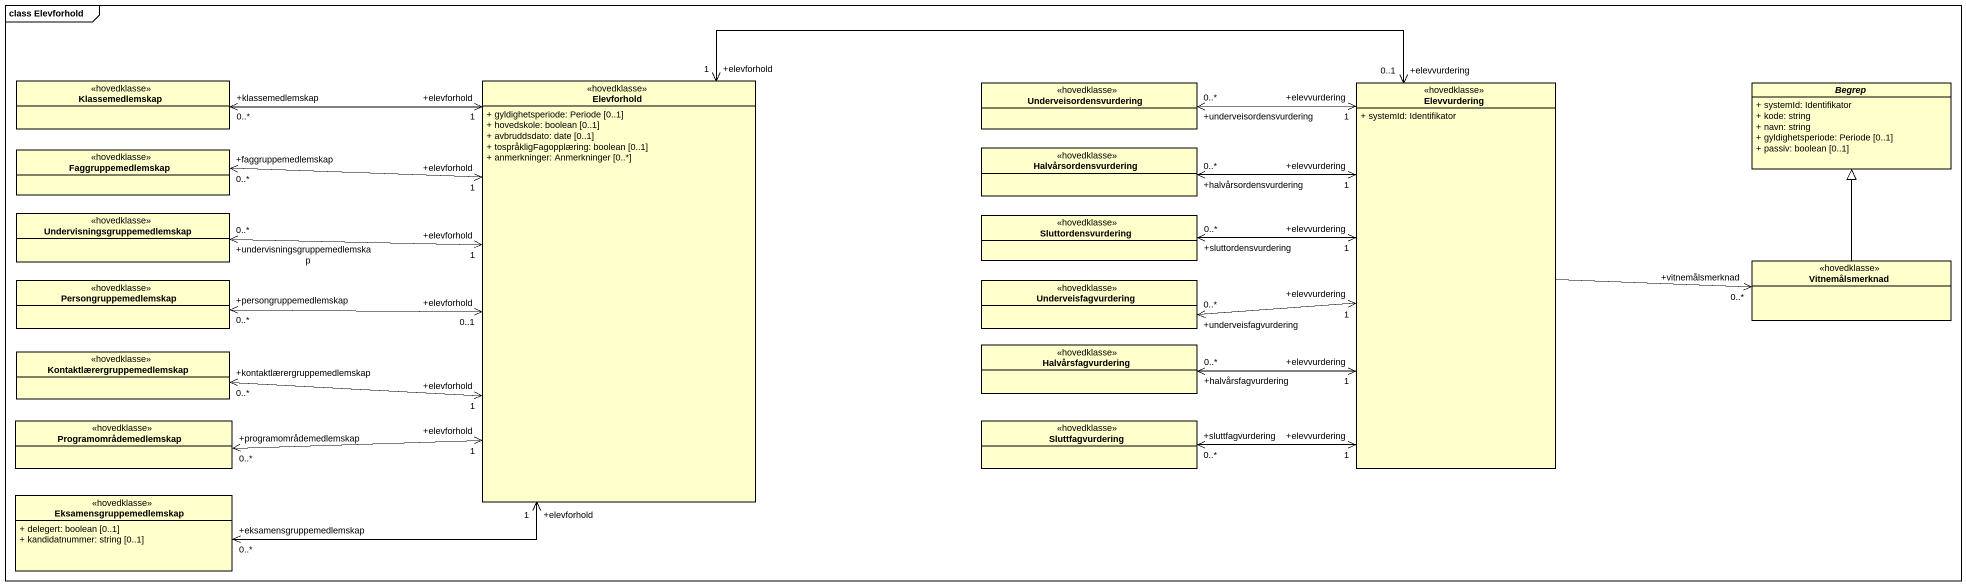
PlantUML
@startuml
mainframe class Elevforhold
hide circle
hide empty members
skinparam classAttributeIconSize 0
class Klassemedlemskap <<hovedklasse>>
class Elevforhold <<hovedklasse>> {
  + gyldighetsperiode: Periode [0..1]
  + hovedskole: boolean [0..1]
  + avbruddsdato: date [0..1]
  + tospråkligFagopplæring: boolean [0..1]
  + anmerkninger: Anmerkninger [0..*]
}
class Underveisordensvurdering <<hovedklasse>>
class Elevvurdering <<hovedklasse>> {
  + systemId: Identifikator
}
abstract class Begrep {
  + systemId: Identifikator
  + kode: string
  + navn: string
  + gyldighetsperiode: Periode [0..1]
  + passiv: boolean [0..1]
}
class Faggruppemedlemskap <<hovedklasse>>
class Halvårsordensvurdering <<hovedklasse>>
class "Undervisningsgruppemedlemskap" as Undervisningsgruppemedlemska <<hovedklasse>>
class Sluttordensvurdering <<hovedklasse>>
class Persongruppemedlemskap <<hovedklasse>>
class Underveisfagvurdering <<hovedklasse>>
class Vitnemålsmerknad <<hovedklasse>>
class Kontaktlærergruppemedlemskap <<hovedklasse>>
class Halvårsfagvurdering <<hovedklasse>>
class Programområdemedlemskap <<hovedklasse>>
class Sluttfagvurdering <<hovedklasse>>
class Eksamensgruppemedlemskap <<hovedklasse>> {
  + delegert: boolean [0..1]
  + kandidatnummer: string [0..1]
}
Klassemedlemskap "+klassemedlemskap\n0..*" <-right-> "+elevforhold\n1" Elevforhold
Elevforhold "+elevforhold\n1" <-left-> "+faggruppemedlemskap\n0..*" Faggruppemedlemskap
Elevvurdering "+elevvurdering\n0..1" <-left-> "+elevforhold\n1" Elevforhold
Elevvurdering "+elevvurdering\n1" <-left-> "+underveisordensvurdering\n0..*" Underveisordensvurdering
Elevvurdering "+elevvurdering\n1" <-left-> "+halvårsordensvurdering\n0..*" Halvårsordensvurdering
Elevvurdering "+elevvurdering\n1" <-left-> "+sluttordensvurdering\n0..*" Sluttordensvurdering
Elevvurdering "+elevvurdering\n1" <-left-> "+underveisfagvurdering\n0..*" Underveisfagvurdering
Elevvurdering -right-> "+vitnemålsmerknad\n0..*" Vitnemålsmerknad
Elevvurdering "+elevvurdering\n1" <-left-> "+halvårsfagvurdering\n0..*" Halvårsfagvurdering
Elevvurdering "+elevvurdering\n1" <-left-> "+sluttfagvurdering\n0..*" Sluttfagvurdering
Undervisningsgruppemedlemska "+undervisningsgruppemedlemskap\n0..*" <-right-> "+elevforhold\n1" Elevforhold
Persongruppemedlemskap "+persongruppemedlemskap\n0..*" <-right-> "+elevforhold\n0..1" Elevforhold
Vitnemålsmerknad -up-|> Begrep
Kontaktlærergruppemedlemskap "+kontaktlærergruppemedlemskap\n0..*" <-right-> "+elevforhold\n1" Elevforhold
Programområdemedlemskap "+programområdemedlemskap\n0..*" <-right-> "+elevforhold\n1" Elevforhold
Eksamensgruppemedlemskap "+eksamensgruppemedlemskap\n0..*" <-right-> "+elevforhold\n1" Elevforhold
@enduml
